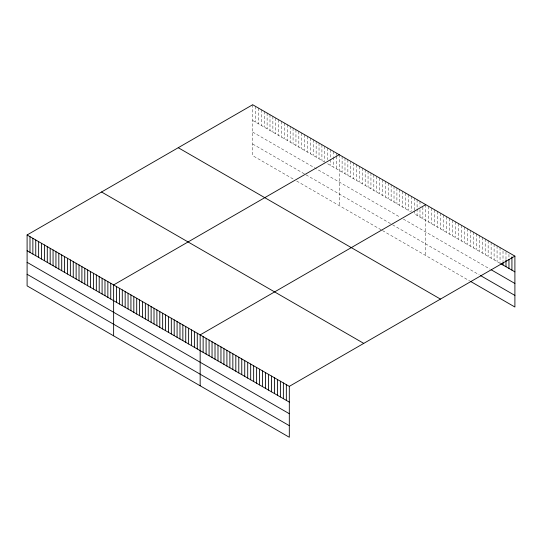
<?xml version="1.0" encoding="UTF-8"?>
<svg xmlns="http://www.w3.org/2000/svg" width="542" height="542" viewBox="0 0 542 542"><rect width="100%" height="100%" fill="white"/><g stroke="black" fill="none" stroke-linecap="round" stroke-linejoin="round"><path stroke-width="0.41" stroke-dasharray="2.71 2.03" d="M252.687 104.735L252.687 155.642L293.066 178.955M252.687 120.48L324.793 162.112M327.68 163.779L410.606 211.658M500.042 263.29L414.21 213.738L414.21 211.251M252.687 132.085L399.786 217.01M403.397 219.097L489.934 269.062M252.687 144.036L304.604 174.009M306.047 174.842L391.134 223.968M392.577 224.801L479.236 274.835M296.677 181.035L381.764 230.16M382.483 230.574L469.731 280.946M508.958 254.347L508.958 258.493M505.984 251.8L505.984 259.259M503.01 250.912L503.01 261.691M500.042 247.538L500.042 262.463M497.068 245.824L497.068 261.576M494.101 244.11L494.101 259.862M491.127 242.396L491.127 258.141M488.152 240.675L488.152 256.427M485.185 238.961L485.185 254.713M482.211 237.247L482.211 252.999M479.236 235.533L479.236 251.278M476.269 233.812L476.269 249.564M473.295 232.098L473.295 247.85M470.327 230.384L470.327 246.136M467.353 228.67L467.353 244.415M464.379 226.949L464.379 242.701M461.411 225.235L461.411 240.987M458.437 223.521L458.437 239.273M455.463 221.807L455.463 237.552M452.495 220.086L452.495 235.838M449.521 218.372L449.521 234.124M446.547 216.658L446.547 232.41M443.58 214.944L443.58 230.696M440.605 213.223L440.605 228.975M437.638 211.509L437.638 227.261M434.664 209.795L434.664 225.547M431.689 208.081L431.689 223.832M428.722 206.367L428.722 222.112M425.748 204.646L425.748 255.553M422.862 207.125L422.862 218.731M419.982 201.319L419.982 206.292M419.982 209.605L419.982 217.064M417.096 199.652L417.096 207.938M417.096 208.772L417.096 215.404M414.21 197.986L414.21 210.418M411.324 196.319L411.324 211.245M408.444 194.659L408.444 210.404M405.558 192.993L405.558 208.738M402.672 191.326L402.672 207.078M399.786 189.659L399.786 205.411M396.907 187.993L396.907 203.745M394.02 186.333L394.02 202.078M391.134 184.666L391.134 200.418M388.248 183L388.248 198.751M385.369 181.333L385.369 197.085M382.483 179.666L382.483 195.418M379.596 178.006L379.596 193.751M376.717 176.34L376.717 192.092M373.831 174.673L373.831 190.425M370.945 173.006L370.945 188.758M368.059 171.34L368.059 187.092M365.179 169.68L365.179 185.425M362.293 168.013L362.293 183.765M359.407 166.347L359.407 182.098M356.521 164.68L356.521 180.432M353.641 163.013L353.641 178.765M350.755 161.353L350.755 177.098M347.869 159.687L347.869 175.439M344.99 158.02L344.99 173.772M342.104 156.353L342.104 172.105M339.217 154.687L339.217 205.594M336.331 153.027L336.331 155.513M336.331 156.34L336.331 168.772M333.452 151.36L333.452 156.333M333.452 157.16L333.452 167.112M330.566 149.694L330.566 158.813M330.566 159.639L330.566 165.445M327.68 148.027L327.68 159.633M324.793 146.36L324.793 161.286M321.914 144.7L321.914 160.446M319.028 143.034L319.028 158.786M316.142 141.367L316.142 157.119M313.256 139.7L313.256 155.452M310.376 138.041L310.376 153.786M307.49 136.374L307.49 152.119M304.604 134.707L304.604 150.459M301.725 133.041L301.725 148.793M298.838 131.374L298.838 147.126M295.952 129.714L295.952 145.459M293.066 128.047L293.066 143.799M290.187 126.381L290.187 142.133M287.301 124.714L287.301 140.466M284.415 123.048L284.415 138.799M281.528 121.388L281.528 137.133M278.649 119.721L278.649 135.473M275.763 118.054L275.763 133.806M272.877 116.388L272.877 132.14M269.991 114.721L269.991 130.473M267.111 113.061L267.111 128.806M264.225 111.395L264.225 127.146M261.339 109.728L261.339 125.48M258.459 108.061L258.459 123.813M255.573 106.395L255.573 122.146"/><path stroke-width="0.81" d="M27.1 234.977L289.313 386.358L289.313 437.265L27.1 285.878L27.1 234.977L252.687 104.735L514.9 256.122L514.9 307.023L470.917 281.63M339.217 154.687L113.63 284.929L113.63 335.837M425.748 204.646L200.161 334.888L200.161 385.796M289.313 386.358L514.9 256.122M500.639 263.636L514.9 271.867M491.127 269.747L514.9 283.473M480.429 275.519L514.9 295.424M178.243 147.715L440.456 299.096M101.544 191.997L363.757 343.384M27.1 250.722L289.313 402.11M27.1 262.328L289.313 413.715M27.1 274.279L289.313 425.666M511.926 256.888L511.926 270.153M508.958 259.32L508.958 268.439M505.984 260.092L505.984 266.725M503.01 262.518L503.01 265.004M286.339 384.644L286.339 400.396M283.371 382.93L283.371 398.682M280.397 381.216L280.397 396.961M277.423 379.495L277.423 395.247M274.455 377.781L274.455 393.533M271.481 376.067L271.481 391.819M268.507 374.353L268.507 390.104M265.539 372.639L265.539 388.384M262.565 370.918L262.565 386.67M259.598 369.204L259.598 384.956M256.623 367.49L256.623 383.241M253.649 365.775L253.649 381.521M250.682 364.055L250.682 379.807M247.708 362.341L247.708 378.092M244.733 360.626L244.733 376.378M241.766 358.912L241.766 374.657M238.792 357.192L238.792 372.943M235.824 355.477L235.824 371.229M232.85 353.763L232.85 369.515M229.876 352.049L229.876 367.794M226.908 350.328L226.908 366.08M223.934 348.614L223.934 364.366M220.96 346.9L220.96 362.652M217.992 345.186L217.992 360.931M215.018 343.465L215.018 359.217M212.044 341.751L212.044 357.503M209.077 340.037L209.077 355.789M206.102 338.323L206.102 354.068M203.135 336.602L203.135 352.354M197.274 333.222L197.274 348.973M194.388 331.562L194.388 347.307M191.509 329.895L191.509 345.647M188.623 328.228L188.623 343.98M185.737 326.562L185.737 342.314M182.857 324.895L182.857 340.647M179.971 323.235L179.971 338.98M177.085 321.569L177.085 337.32M174.199 319.902L174.199 335.654M171.319 318.235L171.319 333.987M168.433 316.569L168.433 332.321M165.547 314.909L165.547 330.654M162.661 313.242L162.661 328.994M159.782 311.575L159.782 327.327M156.895 309.909L156.895 325.661M154.009 308.242L154.009 323.994M151.123 306.582L151.123 322.327M148.244 304.916L148.244 320.668M145.358 303.249L145.358 319.001M142.471 301.582L142.471 317.334M139.592 299.922L139.592 315.668M136.706 298.256L136.706 314.001M133.82 296.589L133.82 312.341M130.934 294.923L130.934 310.674M128.054 293.256L128.054 309.008M125.168 291.596L125.168 307.341M122.282 289.929L122.282 305.681M119.396 288.263L119.396 304.015M116.516 286.596L116.516 302.348M110.744 283.27L110.744 299.015M107.858 281.603L107.858 297.355M104.979 279.936L104.979 295.688M102.092 278.27L102.092 294.021M99.206 276.603L99.206 292.355M96.327 274.943L96.327 290.688M93.441 273.276L93.441 289.028M90.555 271.61L90.555 287.362M87.669 269.943L87.669 285.695M84.789 268.276L84.789 284.028M81.903 266.617L81.903 282.362M79.017 264.95L79.017 280.702M76.131 263.283L76.131 279.035M73.251 261.617L73.251 277.368M70.365 259.95L70.365 275.702M67.479 258.29L67.479 274.035M64.6 256.623L64.6 272.375M61.713 254.957L61.713 270.709M58.827 253.29L58.827 269.042M55.941 251.623L55.941 267.375M53.062 249.964L53.062 265.709M50.176 248.297L50.176 264.049M47.289 246.63L47.289 262.382M44.403 244.964L44.403 260.716M41.524 243.304L41.524 259.049M38.638 241.637L38.638 257.382M35.752 239.97L35.752 255.722M32.866 238.304L32.866 254.056M29.986 236.637L29.986 252.389"/></g></svg>
